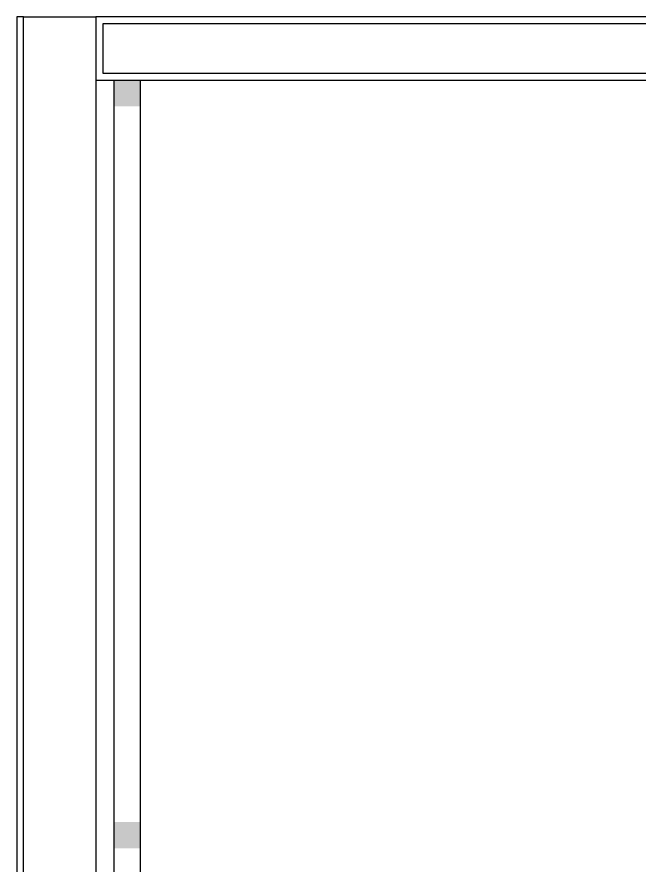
# Model space of a CAD drawing. Header units: millimetres. Extents: x -155 to 94595, y -3153 to 63413.
# Drawn here: x 88115 to 89297, y 48105 to 49717 of the extents above; entities that cross this region are included whole.
import ezdxf

# ---------------------------------------------------------------- set-up
doc = ezdxf.new("R2010")
doc.units = ezdxf.units.MM
doc.linetypes.add('REFERENCIA CAMPECHE$0$63-BASE1-6$0$HIDDEN2', pattern=[0.1875, 0.125, -0.0625])
doc.linetypes.add('TRATTEGGIATA2', pattern=[0.375, 0.25, -0.125])
for name, color, linetype in [('5', 1, 'TRATTEGGIATA2'), ('door', 252, 'Continuous'), ('int', 185, 'Continuous'), ('section', 2, 'Continuous'), ('wall', 5, 'Continuous')]:
    doc.layers.add(name, color=color, linetype=linetype)

msp = doc.modelspace()

# ---------------------------------------------------------------- linework, layer by layer
at = {"layer": '5', "linetype": 'REFERENCIA CAMPECHE$0$63-BASE1-6$0$HIDDEN2'}
msp.add_lwpolyline([(88264.86, 49596.989), (88264.86, 42956.989)], dxfattribs=at)
at = {"layer": 'door'}
for points in [[(88299.86, 43906.989), (88299.86, 49596.989)], [(88349.86, 43906.989), (88349.86, 49596.989)]]:
    msp.add_lwpolyline(points, dxfattribs=at)
at = {"layer": 'int'}
for p, q in [((88127.56, 49716.989), (88114.86, 49716.989)), ((88114.86, 49716.989), (88114.86, 43906.989)), ((88127.56, 43906.989), (88127.56, 49716.989)), ((88127.56, 43906.989), (88127.56, 49716.989)), ((88127.56, 49716.989), (88264.86, 49716.989)), ((88264.86, 49716.989), (88264.86, 43906.989))]:
    msp.add_line(p, q, dxfattribs=at)
at = {"layer": 'section'}
for points in [[(88299.86, 49546.989), (88299.86, 49596.989), (88349.86, 49546.989), (88349.86, 49596.989)], [(88299.86, 48136.989), (88299.86, 48186.989), (88349.86, 48136.989), (88349.86, 48186.989)]]:
    msp.add_solid(points, dxfattribs=at)
at = {"layer": 'wall'}
for points in [[(88264.86, 49596.989), (94344.86, 49596.989), (94344.86, 49716.989), (88264.86, 49716.989)], [(88277.86, 49609.989), (94331.86, 49609.989), (94331.86, 49703.989), (88277.86, 49703.989)]]:
    msp.add_lwpolyline(points, close=True, dxfattribs=at)

doc.saveas('drawing.dxf')
